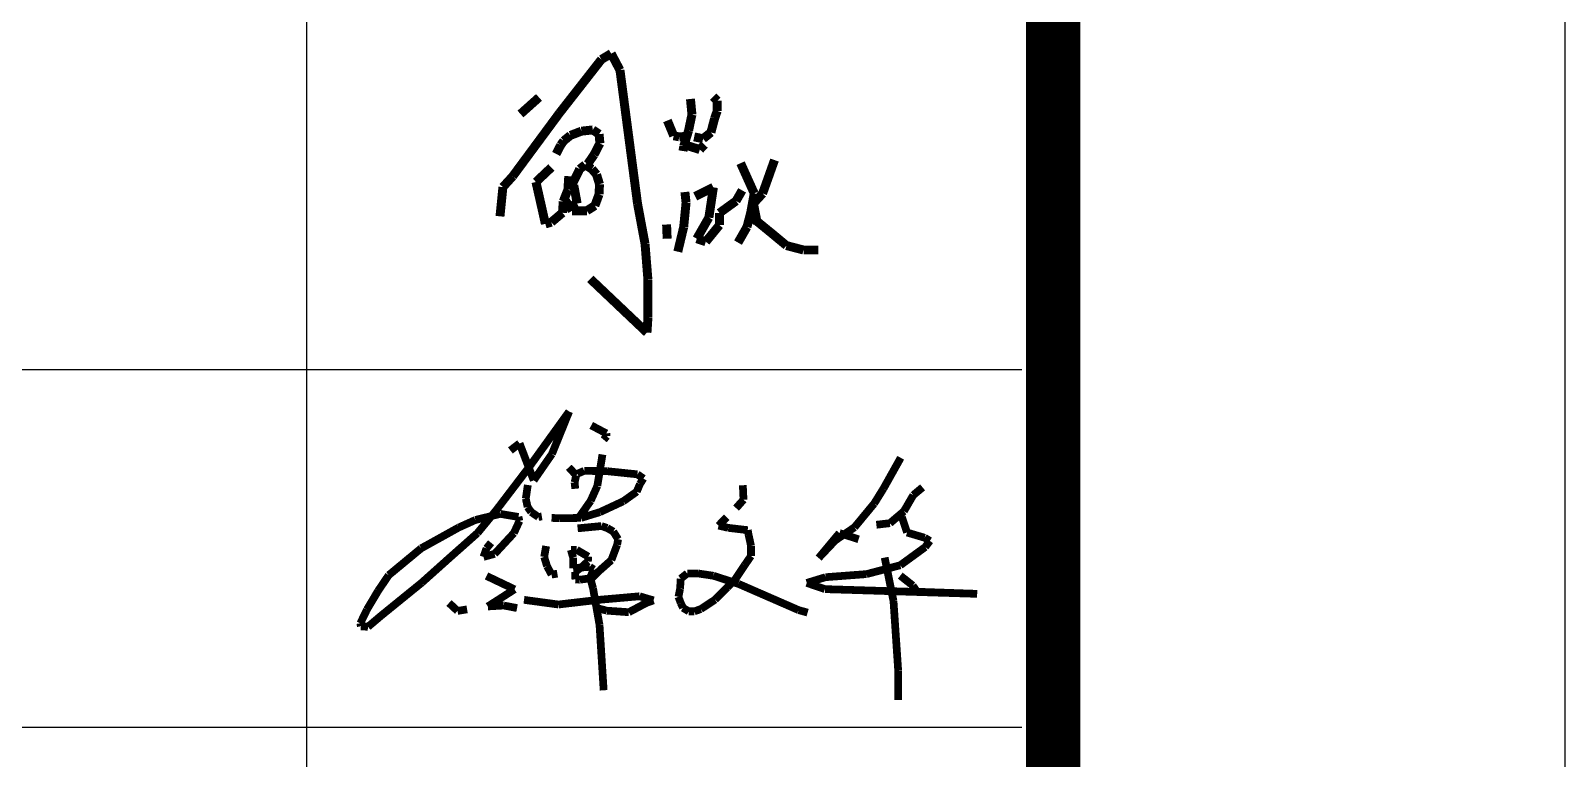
# Model space of a CAD drawing. Extents: x -33967 to 1773478, y -1022458 to -784650.
# Drawn here: x 1507302 to 1513294, y -1010689 to -1007847 of the extents above; entities that cross this region are included whole.
import ezdxf

# ---------------------------------------------------------------- set-up
doc = ezdxf.new("R2010")
doc.units = 0
doc.header["$LTSCALE"] = 1000
doc.header["$MEASUREMENT"] = 0
for name, color, linetype in [('002', 3, 'Continuous'), ('PUB_TITLE', 4, 'Continuous'), ('图框文字', 120, 'Continuous')]:
    doc.layers.add(name, color=color, linetype=linetype)

# ---------------------------------------------------------------- blocks, each defined once
blk = doc.blocks.new('asdf')
at = {"color": 2, "lineweight": 25, "const_width": 25}
for points in [[(2531310.482096203, 1895198.530074152), (2531427.746124997, 1895348.387837175)], [(2531427.746124997, 1895348.387837175), (2531455.016848524, 1895364.735962445)], [(2531455.016848524, 1895364.735962445), (2531479.560474353, 1895318.416291497)], [(2531479.560474353, 1895318.416291497), (2531528.647726012, 1894945.134236371)], [(2531201.399297139, 1895195.805386607), (2531253.213646495, 1895242.125057555)], [(2531676.574639132, 1895237.863114139), (2531680.736946361, 1895194.197133844)], [(2531740.049753095, 1895244.10110885), (2531751.496074215, 1895232.664773669)], [(2531751.496074215, 1895204.593797469), (2531744.212028644, 1895183.80047022)], [(2531751.496074215, 1895232.664773669), (2531751.496074215, 1895204.593797469)], [(2531179.582737326, 1895021.425452997), (2531310.482096203, 1895198.530074152)], [(2531612.058956281, 1895177.562475509), (2531629.748722404, 1895134.936166772)], [(2531680.736946361, 1895194.197133844), (2531671.371763015, 1895149.491499309)], [(2531744.212028644, 1895183.80047022), (2531733.806276411, 1895144.293158839)], [(2531314.007060533, 1895108.929780186), (2531322.247722377, 1895120.691887203)], [(2531322.247722377, 1895120.691887203), (2531341.083552559, 1895135.982609008)], [(2531341.083552559, 1895135.982609008), (2531371.691788485, 1895147.744716025)], [(2531371.691788485, 1895147.744716025), (2531403.477261817, 1895151.273348131)], [(2531403.477261817, 1895151.273348131), (2531421.135854592, 1895139.511241114)], [(2531421.135854592, 1895139.511241114), (2531423.490329405, 1895113.634622993)], [(2531629.748722404, 1895134.936166772), (2531645.357350754, 1895131.817169416)], [(2531645.357350754, 1895131.817169416), (2531658.884841328, 1895132.856840974)], [(2531671.371763015, 1895149.491499309), (2531657.844272441, 1895105.825519014)], [(2531711.954203058, 1895126.618846263), (2531686.980391364, 1895131.817169416)], [(2531733.806276411, 1895144.293158839), (2531711.954203058, 1895126.618846263)], [(2531301.057417383, 1895084.22935545), (2531314.007060533, 1895108.929780186)], [(2531407.008974036, 1895081.876934047), (2531389.35038126, 1895056.000315926)], [(2531423.490329405, 1895113.634622993), (2531407.008974036, 1895081.876934047)], [(2531657.844272441, 1895105.825519014), (2531655.763102986, 1895092.309858035)], [(2531670.655884822, 1895106.487313944), (2531702.848068967, 1895096.378603323)], [(2531702.848068967, 1895096.378603323), (2531715.724942625, 1895110.163203993)], [(2531287.737242244, 1895046.258434124), (2531244.690301944, 1895005.638532182)], [(2531344.615296458, 1894996.013587456), (2531366.982838859, 1895041.885787506)], [(2531366.982838859, 1895041.885787506), (2531382.286956822, 1895053.647894523)], [(2531382.286956822, 1895053.647894523), (2531401.122787004, 1895041.885787506)], [(2531401.122787004, 1895041.885787506), (2531414.072398474, 1895026.595048384)], [(2531816.83994168, 1895058.31903978), (2531854.881215306, 1894973.856808191)], [(2531911.580656374, 1895067.062982344), (2531878.289611716, 1894973.513754673)], [(2531144.13081575, 1894909.713315603), (2531152.31204548, 1894991.453907318)], [(2531152.31204548, 1894991.453907318), (2531179.582737326, 1895021.425452997)], [(2531244.690301944, 1895005.638532182), (2531261.430769927, 1894931.566972772)], [(2531334.020128121, 1894984.251480439), (2531336.374602934, 1895021.890205577)], [(2531359.919382741, 1894945.436544599), (2531350.50148349, 1894996.013587456)], [(2531414.072398474, 1895026.595048384), (2531422.313091998, 1894999.542219561)], [(2531422.313091998, 1894999.542219561), (2531421.135854592, 1894971.313162721)], [(2531690.035759621, 1894965.410585032), (2531740.757426108, 1894990.749254509)], [(2531740.757426108, 1894990.749254509), (2531728.077033246, 1894906.28702292)], [(2531318.826700888, 1894919.619944827), (2531321.070484971, 1894951.317598108)], [(2531321.070484971, 1894951.317598108), (2531334.020128121, 1894984.251480439)], [(2531337.55184034, 1894938.379280389), (2531325.779466277, 1894956.022423598)], [(2531421.135854592, 1894971.313162721), (2531409.363448848, 1894939.555491091)], [(2531664.339987129, 1894947.90190301), (2531657.733708432, 1894880.246852203)], [(2531661.03684778, 1894977.604128039), (2531664.339987129, 1894947.90190301)], [(2531757.664658831, 1894918.956366316), (2531804.159548818, 1894952.741258952)], [(2531804.159548818, 1894952.741258952), (2531821.066749861, 1894982.30303135)], [(2531854.881215306, 1894973.856808191), (2531844.998567057, 1894919.463093645)], [(2531855.402006633, 1894948.567299733), (2531853.321312382, 1894942.330673011)], [(2531878.289611716, 1894973.513754673), (2531855.402006633, 1894948.567299733)], [(2531261.430769927, 1894931.566972772), (2531270.99677426, 1894888.557661778)], [(2531287.737242244, 1894893.336479883), (2531318.826700888, 1894919.619944827)], [(2531345.792533865, 1894925.440962671), (2531337.55184034, 1894938.379280389)], [(2531338.729077747, 1894936.026858986), (2531359.919382741, 1894945.436544599)], [(2531386.995906448, 1894925.440962671), (2531345.792533865, 1894925.440962671)], [(2531409.363448848, 1894939.555491091), (2531386.995906448, 1894925.440962671)], [(2531528.647726012, 1894945.134236371), (2531549.637051617, 1894832.737585042)], [(2531728.077033246, 1894906.28702292), (2531694.262567801, 1894847.163460808)], [(2531757.664658831, 1894885.171473681), (2531757.664658831, 1894918.956366316)], [(2531844.998567057, 1894919.463093645), (2531834.595095801, 1894879.964527002)], [(2531853.321312382, 1894942.330673011), (2531863.724783638, 1894888.280011982)], [(2531270.99677426, 1894888.557661778), (2531287.737242244, 1894893.336479883)], [(2531609.838267087, 1894886.847329338), (2531611.489852601, 1894847.244379948)], [(2531657.733708432, 1894880.246852203), (2531641.218043373, 1894810.941660467)], [(2531719.623416886, 1894838.717237649), (2531757.664658831, 1894885.171473681)], [(2531834.595095801, 1894879.964527002), (2531809.626828147, 1894836.308226528)], [(2531861.644089387, 1894896.595496962), (2531907.419267872, 1894859.175805894)], [(2531549.637051617, 1894832.737585042), (2531557.691623781, 1894732.143387745)], [(2531694.262567801, 1894847.163460808), (2531719.623416886, 1894838.717237649)], [(2531907.419267872, 1894859.175805894), (2531944.871701033, 1894827.992741548)], [(2531944.871701033, 1894827.992741548), (2531992.72757377, 1894815.519505419)], [(2531992.72757377, 1894815.519505419), (2532034.341395433, 1894815.519505419)], [(2531555.006755834, 1894584.605214392), (2531396.60008546, 1894734.825892746)], [(2531557.691623781, 1894732.143387745), (2531557.691623781, 1894626.184163128)], [(2531557.691623781, 1894626.184163128), (2531555.006755834, 1894584.605214392)]]:
    blk.add_lwpolyline(points, dxfattribs=at)
blk = doc.blocks.new('zsdgs dfg')
at = {"layer": '002', "color": 2, "const_width": 30}
for points in [[(6512232.28, 493974.28), (6512075, 493756.04)], [(6512165.4, 493809.16), (6512232.28, 493974.28)], [(6512318.04, 493920.36), (6512376.600000001, 493889.3200000001)], [(6512377.720000001, 493878.12), (6512366.52, 493864.52)], [(6512376.600000001, 493889.3200000001), (6512377.720000001, 493878.12)], [(6512004.12, 493822.92), (6512039.64, 493850.4399999999)], [(6512039.64, 493850.4399999999), (6512094.68, 493706.92)], [(6512094.68, 493706.92), (6512165.4, 493809.16)], [(6512361.560000001, 493807.24), (6512341.720000001, 493685.48)], [(6513519.64, 493794.6), (6513453.08, 493675.72)], [(6512075, 493756.04), (6511949.08, 493590.92)], [(6512231, 493757.64), (6512259.64, 493726.4399999999)], [(6512259.64, 493726.4399999999), (6512253.4, 493699.08)], [(6512253.4, 493699.08), (6512255.96, 493674.28)], [(6512264.600000001, 493732.6799999999), (6512290.68, 493743.88)], [(6512290.68, 493743.88), (6512379, 493742.6)], [(6512379, 493742.6), (6512497.24, 493730.28)], [(6512497.24, 493730.28), (6512520.760000001, 493714.12)], [(6512520.760000001, 493714.12), (6512507.16, 493692.84)], [(6512071.8, 493689), (6512063.96, 493636.04)], [(6512341.720000001, 493685.48), (6512315.64, 493627.08)], [(6512494.68, 493663.08), (6512442.52, 493625.8)], [(6512507.16, 493692.84), (6512494.68, 493663.08)], [(6512906.52, 493688.04), (6512909.24, 493631.88)], [(6513453.08, 493675.72), (6513416.760000001, 493617.16)], [(6513531.96, 493586.92), (6513568.28, 493649.48)], [(6513568.28, 493649.48), (6513604.600000001, 493679.72)], [(6511949.08, 493590.92), (6511876.28, 493502.28)], [(6512063.96, 493636.04), (6512071, 493603.4)], [(6512071, 493603.4), (6512084.920000001, 493583.88)], [(6512084.920000001, 493583.88), (6512112.920000001, 493564.52)], [(6512315.64, 493627.08), (6512270.84, 493563.5600000001)], [(6512351.64, 493583.5600000001), (6512278.36, 493561.16)], [(6512442.52, 493625.8), (6512351.64, 493583.5600000001)], [(6512909.24, 493631.88), (6512880.44, 493599.08)], [(6513416.760000001, 493617.16), (6513340.12, 493524.52)], [(6513477.560000001, 493540.52), (6513531.96, 493586.92)], [(6511657.720000001, 493443.08), (6511803.16, 493523.72)], [(6511803.16, 493523.72), (6511868.12, 493553.16)], [(6511868.12, 493553.16), (6511964.600000001, 493576.84)], [(6511964.600000001, 493576.84), (6512035.32, 493565)], [(6512039.32, 493549.3200000001), (6512017.560000001, 493502.12)], [(6512035.32, 493565), (6512039.32, 493549.3200000001)], [(6512112.920000001, 493564.52), (6512126.2, 493566.76)], [(6512196.28, 493559.88), (6512163.96, 493561.16)], [(6512278.36, 493561.16), (6512196.28, 493559.88)], [(6512265.08, 493520.6799999999), (6512357.560000001, 493529.48)], [(6512357.560000001, 493529.48), (6512379.96, 493521.96)], [(6512379.96, 493521.96), (6512403.64, 493508.2)], [(6512843.96, 493563.88), (6512812.44, 493531.24)], [(6512812.44, 493531.24), (6512850.2, 493522.4399999999)], [(6512850.2, 493522.4399999999), (6512925.560000001, 493513.64)], [(6513340.12, 493524.52), (6513265.560000001, 493473.96)], [(6513425.08, 493534.6), (6513477.560000001, 493540.52)], [(6513523.96, 493564.84), (6513544.12, 493504.36)], [(6511876.28, 493502.28), (6511771.8, 493409.64)], [(6511911.48, 493443.08), (6511929.08, 493464.6799999999)], [(6512017.560000001, 493502.12), (6511942.84, 493421.48)], [(6512403.64, 493508.2), (6512422.36, 493478.28)], [(6512422.36, 493478.28), (6512418.68, 493457.16)], [(6512925.560000001, 493513.64), (6512929.4, 493493.64)], [(6512929.4, 493493.64), (6512938.2, 493453.3200000001)], [(6513200.920000001, 493405.48), (6513281.720000001, 493502.28)], [(6513265.560000001, 493473.96), (6513200.920000001, 493405.48)], [(6513281.720000001, 493502.28), (6513356.28, 493478.12)], [(6513544.12, 493504.36), (6513612.760000001, 493484.04)], [(6513612.760000001, 493484.04), (6513632.920000001, 493472.04)], [(6513632.920000001, 493472.04), (6513614.68, 493447.88)], [(6511531.8, 493338.92), (6511657.720000001, 493443.08)], [(6511771.8, 493409.64), (6511659.64, 493309.3200000001)], [(6511899.64, 493409.64), (6511911.48, 493443.08)], [(6511942.84, 493421.48), (6511899.64, 493409.64)], [(6512142.84, 493452.04), (6512135.32, 493409.64)], [(6512135.32, 493409.64), (6512146.52, 493373.48)], [(6512261.4, 493437.16), (6512238.84, 493437.16)], [(6512238.84, 493437.16), (6512247.64, 493407.24)], [(6512247.64, 493407.24), (6512247.64, 493365.96)], [(6512306.36, 493410.92), (6512261.4, 493437.16)], [(6512305.08, 493392.2), (6512306.36, 493410.92)], [(6512418.68, 493457.16), (6512396.12, 493397.16)], [(6512938.2, 493413.16), (6512913.08, 493376.6799999999)], [(6512938.2, 493453.3200000001), (6512938.2, 493413.16)], [(6513457.4, 493407.08), (6513491.64, 493237.8)], [(6513614.68, 493447.88), (6513517.88, 493377.3200000001)], [(6512146.52, 493373.48), (6512163.96, 493341)], [(6512163.96, 493341), (6512186.52, 493344.84)], [(6512247.64, 493365.96), (6512277.560000001, 493368.52)], [(6512255.16, 493351.08), (6512278.84, 493368.52)], [(6512256.44, 493322.28), (6512255.16, 493351.08)], [(6512277.560000001, 493368.52), (6512312.600000001, 493371.08)], [(6512278.84, 493368.52), (6512305.08, 493392.2)], [(6512312.600000001, 493371.08), (6512327.48, 493361)], [(6512327.48, 493361), (6512313.88, 493329.8)], [(6512352.44, 493358.6), (6512320.12, 493327.4)], [(6512396.12, 493397.16), (6512352.44, 493358.6)], [(6512665.4, 493325.16), (6512690.52, 493345.3200000001)], [(6512690.52, 493345.3200000001), (6512733.24, 493345.3200000001)], [(6512733.24, 493345.3200000001), (6512792.44, 493336.52)], [(6512913.08, 493376.6799999999), (6512877.88, 493323.88)], [(6513386.84, 493342.92), (6513227.48, 493330.92)], [(6513517.88, 493377.3200000001), (6513386.84, 493342.92)], [(6511490.52, 493277.96), (6511531.8, 493338.92)], [(6511659.64, 493309.3200000001), (6511502.2, 493181.48)], [(6511911.48, 493335.72), (6512020.12, 493283.88)], [(6512020.12, 493283.88), (6511916.44, 493217.3200000001)], [(6512273.88, 493321.16), (6512256.44, 493322.28)], [(6512320.12, 493327.4), (6512273.88, 493321.16)], [(6512313.88, 493329.8), (6512325.08, 493287.4)], [(6512325.08, 493287.4), (6512350.2, 493145.16)], [(6512656.600000001, 493254.76), (6512663, 493286.28)], [(6512663, 493286.28), (6512665.4, 493325.16)], [(6512792.44, 493336.52), (6512889.24, 493305.16)], [(6512846.52, 493291.24), (6512798.68, 493243.5600000001)], [(6512877.88, 493323.88), (6512846.52, 493291.24)], [(6512889.24, 493305.16), (6513123, 493203.24)], [(6513227.48, 493330.92), (6513154.84, 493308.6799999999)], [(6513154.84, 493308.6799999999), (6513225.4, 493284.52)], [(6513225.4, 493284.52), (6513356.600000001, 493280.52)], [(6513566.36, 493298.6), (6513517.88, 493337)], [(6513582.52, 493274.4399999999), (6513566.36, 493298.6)], [(6511447.16, 493205.16), (6511490.52, 493277.96)], [(6511765.720000001, 493230.76), (6511799, 493199.88)], [(6512056.920000001, 493242.92), (6512190.68, 493224.84)], [(6512190.68, 493224.84), (6512346.36, 493242.92)], [(6512346.36, 493242.92), (6512505.88, 493256.84)], [(6512531.8, 493230.92), (6512463.96, 493194.92)], [(6512505.88, 493256.84), (6512559.8, 493240.84)], [(6512559.8, 493240.84), (6512531.8, 493230.92)], [(6512665.4, 493230.92), (6512656.600000001, 493254.76)], [(6512674.2, 493212.04), (6512665.4, 493230.92)], [(6512798.68, 493243.5600000001), (6512743.32, 493207.08)], [(6513356.600000001, 493280.52), (6513816.44, 493266.28)], [(6513491.64, 493237.8), (6513509.88, 492967.08)], [(6513816.44, 493266.28), (6513582.52, 493274.4399999999)], [(6511421.560000001, 493152.04), (6511447.16, 493205.16)], [(6511502.2, 493181.48), (6511451.16, 493138.28)], [(6511799, 493199.88), (6511836.12, 493206.12)], [(6511916.44, 493217.3200000001), (6511978.2, 493221)], [(6511978.2, 493221), (6512030.04, 493211.08)], [(6512378.2, 493201), (6512340.28, 493210.92)], [(6512463.96, 493194.92), (6512378.2, 493201)], [(6512696.920000001, 493198.28), (6512674.2, 493212.04)], [(6512718.2, 493198.28), (6512696.920000001, 493198.28)], [(6512743.32, 493207.08), (6512718.2, 493198.28)], [(6513123, 493203.24), (6513158.2, 493193.3200000001)], [(6511423.64, 493140.2), (6511421.560000001, 493152.04)], [(6511451.16, 493138.28), (6511423.64, 493140.2)], [(6512350.2, 493145.16), (6512366.2, 492891.72)], [(6513509.88, 492967.08), (6513509.88, 492854.28)]]:
    blk.add_lwpolyline(points, dxfattribs=at)

msp = doc.modelspace()

# ---------------------------------------------------------------- linework, layer by layer
at = {"layer": 'PUB_TITLE'}
for p, q in [((1508378.927738345, -1000791.992176478), (1508378.927738345, -1013362.325926478)), ((1511172.335238345, -1009172.214676478), (1501395.408988342, -1009172.214676478)), ((1511172.335238345, -1010568.918426478), (1501395.408988342, -1010568.918426478))]:
    msp.add_line(p, q, dxfattribs=at)
msp.add_lwpolyline([(1394494.388988345, -1022458.378551478), (1513294.388988345, -1022458.378551478), (1513294.388988345, -938458.378551478), (1394494.388988345, -938458.378551478)], close=True, dxfattribs=at)
at = {"layer": 'PUB_TITLE', "const_width": 212.121}
for points in [[(1397314.704988345, -1021044.196551478), (1397314.704988345, -939872.5605514781), (1511294.388988345, -939872.5605514781), (1511294.388988345, -1021044.196551478)], [(1501395.408988344, -939872.5605514781), (1511294.388988345, -939872.5605514781), (1511294.388988345, -1021044.196551478), (1501395.408988344, -1021044.196551478)]]:
    msp.add_lwpolyline(points, close=True, dxfattribs=at)

# ---------------------------------------------------------------- block references
at = {"xscale": 1.0056267, "yscale": 1.0056267, "zscale": 1.0056267}
msp.add_blockref('zsdgs dfg', (-5039469.749377322, -1506088.257650872), dxfattribs=at)
at = {"layer": '图框文字', "xscale": 1.39670375, "yscale": 1.39670375, "zscale": 1.39670375}
msp.add_blockref('asdf', (-2026123.67696969, -3655199.827411559), dxfattribs=at)

doc.saveas('drawing.dxf')
